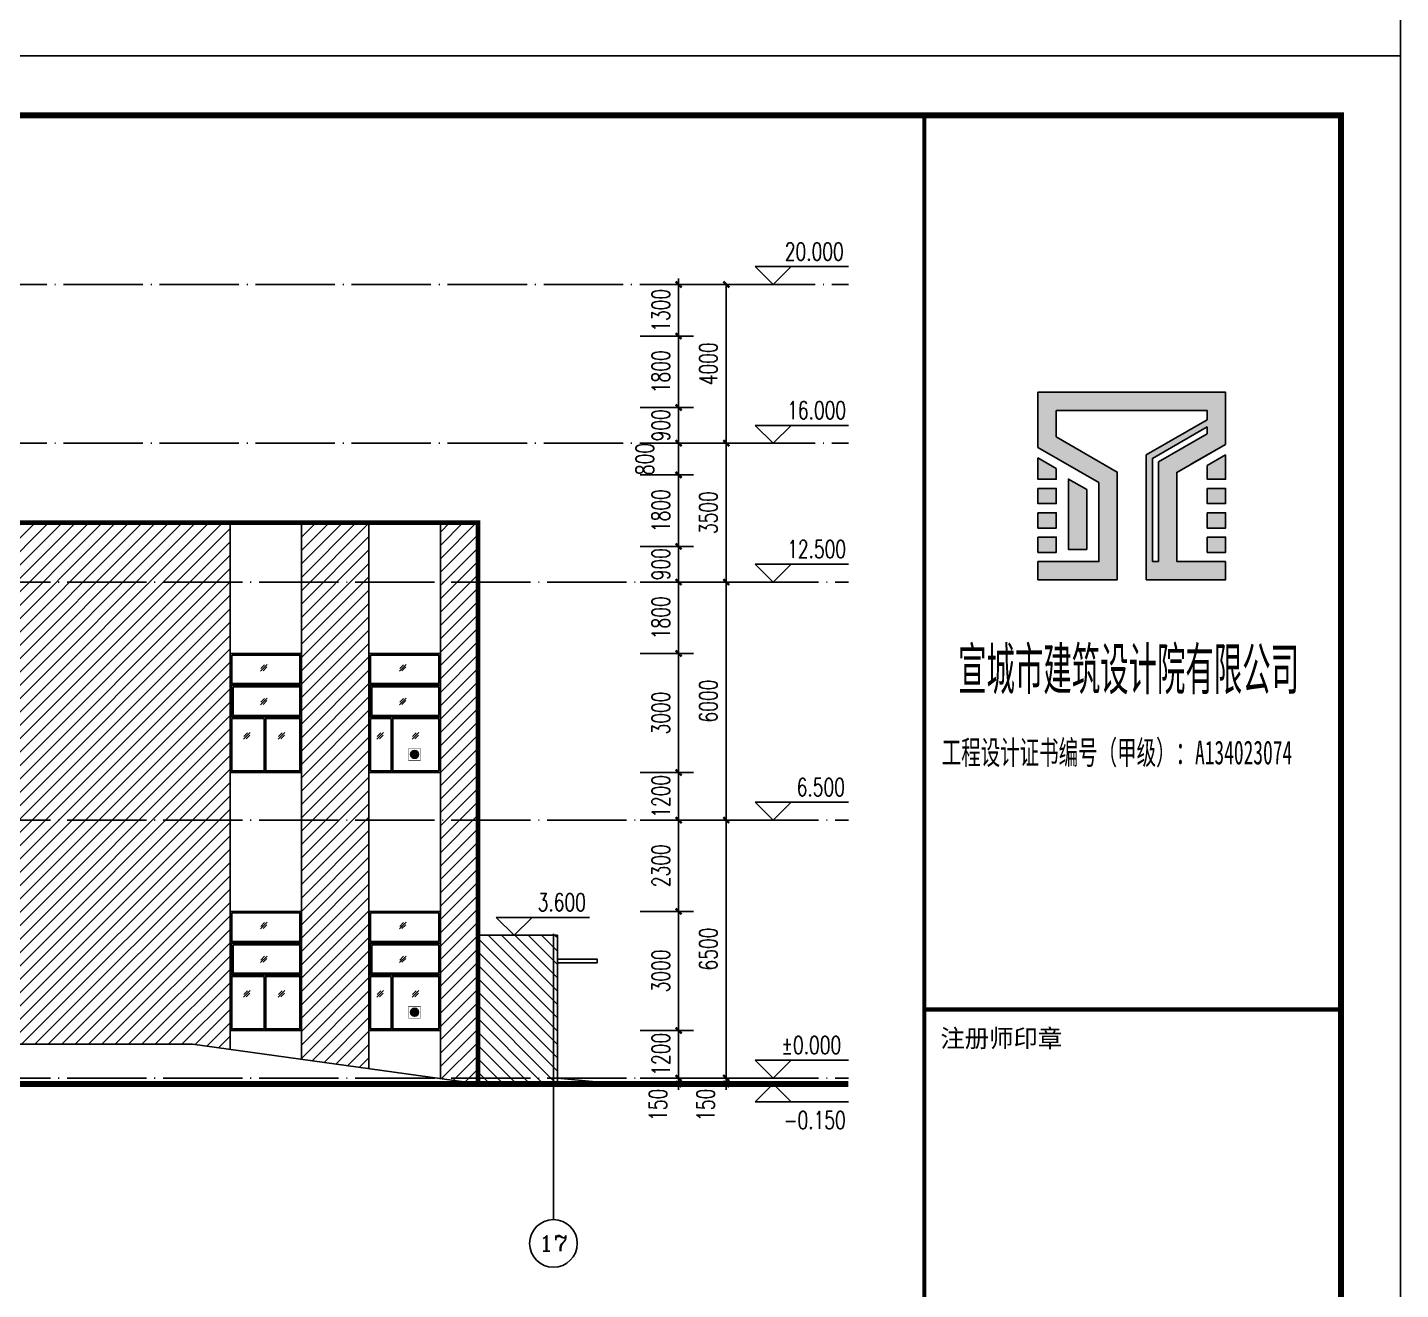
# Model space of a CAD drawing. Extents: x -4747 to 1060961, y -766984 to 396631.
# Drawn here: x 565665 to 600271, y -237760 to -205952 of the extents above; entities that cross this region are included whole.
import ezdxf
from ezdxf.enums import TextEntityAlignment as Align

# ---------------------------------------------------------------- set-up
doc = ezdxf.new("R2010")
doc.units = 0
doc.header["$LTSCALE"] = 1000
doc.header["$MEASUREMENT"] = 0
doc.linetypes.add('DOTE', pattern=[2.42, 2, -0.2, 0.02, -0.2])
doc.layers.get('0').update_dxf_attribs({"linetype": 'CONTINUOUS'})
doc.layers.get('DEFPOINTS').update_dxf_attribs({"linetype": 'CONTINUOUS'})
for name, color, linetype in [('AXIS', 3, 'CONTINUOUS'), ('AXIS_TEXT', 7, 'CONTINUOUS'), ('BZ_标准图框', 7, 'CONTINUOUS'), ('DIM_ELEV', 3, 'CONTINUOUS'), ('DIM_SYMB', 3, 'CONTINUOUS'), ('DOTE', 1, 'DOTE'), ('PUB_DIM', 3, 'CONTINUOUS'), ('PUB_TEXT', 7, 'CONTINUOUS'), ('PUB_TITLE', 4, 'CONTINUOUS'), ('剖面填充', 147, 'CONTINUOUS'), ('屋面', 4, 'CONTINUOUS'), ('投影', 8, 'CONTINUOUS'), ('窗户', 140, 'CONTINUOUS'), ('立面图', 41, 'CONTINUOUS'), ('立面轮廓线', 3, 'CONTINUOUS')]:
    doc.layers.add(name, color=color, linetype=linetype)
doc.styles.add('_TCH_AXIS', font='COMPLEX', dxfattribs={"bigfont": 'GBCBIG'})
doc.styles.add('_TCH_DIM', font='SIMPLEX', dxfattribs={"bigfont": 'GBCBIG'})
doc.styles.add('DIM_FONT', font='SIMPLEX', dxfattribs={"width": 0.7, "bigfont": 'GBCBIG'})
doc.styles.add('HT', font='simhei.ttf')
doc.dimstyles.new('DIMN150', dxfattribs={"dimscale": 1.5, "dimtxt": 300, "dimasz": 100, "dimexe": 250, "dimexo": 300, "dimgap": 150, "dimtad": 1, "dimdec": 0, "dimzin": 0, "dimtxsty": 'DIM_FONT', "dimblk": 'ARCHTICK', "dimcen": 0.09, "dimclrt": 7, "dimazin": 3, "dimtfac": 1, "dimtdec": 0, "dimtix": 1, "dimtmove": 0, "dimatfit": 3, "dimtolj": 1, "dimtzin": 0})
pattern_1 = [(135, (1452414.4, -126018.8), (168.3798, 168.3798), [])]

# ---------------------------------------------------------------- blocks, each defined once
blk = doc.blocks.new('_ARCHTICK')
at = {"color": 0, "linetype": 'BYBLOCK', "const_width": 0.4}
blk.add_lwpolyline([(-0.5, -0.5), (0.5, 0.5)], dxfattribs=at)
blk = doc.blocks.new('*D149')
at = {"layer": 'DEFPOINTS', "color": 0}
for p in [(580659, -232430), (582076, -232430), (580659, -232580)]:
    blk.add_point(p, dxfattribs=at)
at = {"layer": 'PUB_DIM', "color": 0}
for p, q in [((581109, -232430), (582451, -232430)), ((582076, -232430), (582076, -232280)), ((582076, -232580), (582076, -232430)), ((581109, -232580), (582451, -232580)), ((582076, -232580), (582076, -232730))]:
    blk.add_line(p, q, dxfattribs=at)
at = {"layer": 'PUB_DIM', "color": 0, "xscale": 150, "yscale": 150, "zscale": 150}
for p, rotation in [((582076, -232430), 270), ((582076, -232580), 90)]:
    blk.add_blockref('_ARCHTICK', p, dxfattribs=dict(at, rotation=rotation))
at = {"layer": 'PUB_DIM', "color": 7, "insert": (581558, -233105), "char_height": 450, "attachment_point": 5, "rotation": 90, "style": 'DIM_FONT'}
blk.add_mtext('\\A1;150', dxfattribs=at)
blk = doc.blocks.new('*D150')
at = {"layer": 'DEFPOINTS', "color": 0}
for p in [(580659, -231230), (582076, -231230), (580659, -232430)]:
    blk.add_point(p, dxfattribs=at)
at = {"layer": 'PUB_DIM', "color": 0}
for p, q in [((582076, -231230), (582076, -231080)), ((581109, -231230), (582451, -231230)), ((582076, -232430), (582076, -231230)), ((581109, -232430), (582451, -232430)), ((582076, -232430), (582076, -232580))]:
    blk.add_line(p, q, dxfattribs=at)
at = {"layer": 'PUB_DIM', "color": 0, "xscale": 150, "yscale": 150, "zscale": 150}
for p, rotation in [((582076, -231230), 270), ((582076, -232430), 90)]:
    blk.add_blockref('_ARCHTICK', p, dxfattribs=dict(at, rotation=rotation))
at = {"layer": 'PUB_DIM', "color": 7, "insert": (581626, -231830), "char_height": 450, "attachment_point": 5, "rotation": 90, "style": 'DIM_FONT'}
blk.add_mtext('\\A1;1200', dxfattribs=at)
blk = doc.blocks.new('*D151')
at = {"layer": 'DEFPOINTS', "color": 0}
for p in [(580659, -228230), (582076, -228230), (580659, -231230)]:
    blk.add_point(p, dxfattribs=at)
at = {"layer": 'PUB_DIM', "color": 0}
for p, q in [((581109, -228230), (582451, -228230)), ((582076, -231230), (582076, -228230)), ((581109, -231230), (582451, -231230))]:
    blk.add_line(p, q, dxfattribs=at)
at = {"layer": 'PUB_DIM', "color": 0, "xscale": 150, "yscale": 150, "zscale": 150}
for p, rotation in [((582076, -228230), 90), ((582076, -231230), 270)]:
    blk.add_blockref('_ARCHTICK', p, dxfattribs=dict(at, rotation=rotation))
at = {"layer": 'PUB_DIM', "color": 7, "insert": (581626, -229730), "char_height": 450, "attachment_point": 5, "rotation": 90, "style": 'DIM_FONT'}
blk.add_mtext('\\A1;3000', dxfattribs=at)
blk = doc.blocks.new('*D152')
at = {"layer": 'DEFPOINTS', "color": 0}
for p in [(580659, -225930), (582076, -225930), (580659, -228230)]:
    blk.add_point(p, dxfattribs=at)
at = {"layer": 'PUB_DIM', "color": 0}
for p, q in [((581109, -225930), (582451, -225930)), ((582076, -228230), (582076, -225930)), ((581109, -228230), (582451, -228230))]:
    blk.add_line(p, q, dxfattribs=at)
at = {"layer": 'PUB_DIM', "color": 0, "xscale": 150, "yscale": 150, "zscale": 150}
for p, rotation in [((582076, -225930), 90), ((582076, -228230), 270)]:
    blk.add_blockref('_ARCHTICK', p, dxfattribs=dict(at, rotation=rotation))
at = {"layer": 'PUB_DIM', "color": 7, "insert": (581626, -227080), "char_height": 450, "attachment_point": 5, "rotation": 90, "style": 'DIM_FONT'}
blk.add_mtext('\\A1;2300', dxfattribs=at)
blk = doc.blocks.new('*D153')
at = {"layer": 'DEFPOINTS', "color": 0}
for p in [(580659, -224730), (582076, -224730), (580659, -225930)]:
    blk.add_point(p, dxfattribs=at)
at = {"layer": 'PUB_DIM', "color": 0}
for p, q in [((582076, -224730), (582076, -224580)), ((581109, -224730), (582451, -224730)), ((582076, -225930), (582076, -224730)), ((581109, -225930), (582451, -225930)), ((582076, -225930), (582076, -226080))]:
    blk.add_line(p, q, dxfattribs=at)
at = {"layer": 'PUB_DIM', "color": 0, "xscale": 150, "yscale": 150, "zscale": 150}
for p, rotation in [((582076, -224730), 270), ((582076, -225930), 90)]:
    blk.add_blockref('_ARCHTICK', p, dxfattribs=dict(at, rotation=rotation))
at = {"layer": 'PUB_DIM', "color": 7, "insert": (581626, -225330), "char_height": 450, "attachment_point": 5, "rotation": 90, "style": 'DIM_FONT'}
blk.add_mtext('\\A1;1200', dxfattribs=at)
blk = doc.blocks.new('*D154')
at = {"layer": 'DEFPOINTS', "color": 0}
for p in [(580659, -221730), (582076, -221730), (580659, -224730)]:
    blk.add_point(p, dxfattribs=at)
at = {"layer": 'PUB_DIM', "color": 0}
for p, q in [((581109, -221730), (582451, -221730)), ((582076, -224730), (582076, -221730)), ((581109, -224730), (582451, -224730))]:
    blk.add_line(p, q, dxfattribs=at)
at = {"layer": 'PUB_DIM', "color": 0, "xscale": 150, "yscale": 150, "zscale": 150}
for p, rotation in [((582076, -221730), 90), ((582076, -224730), 270)]:
    blk.add_blockref('_ARCHTICK', p, dxfattribs=dict(at, rotation=rotation))
at = {"layer": 'PUB_DIM', "color": 7, "insert": (581626, -223230), "char_height": 450, "attachment_point": 5, "rotation": 90, "style": 'DIM_FONT'}
blk.add_mtext('\\A1;3000', dxfattribs=at)
blk = doc.blocks.new('*D155')
at = {"layer": 'DEFPOINTS', "color": 0}
for p in [(580659, -219930), (582076, -219930), (580659, -221730)]:
    blk.add_point(p, dxfattribs=at)
at = {"layer": 'PUB_DIM', "color": 0}
for p, q in [((581109, -219930), (582451, -219930)), ((582076, -221730), (582076, -219930)), ((581109, -221730), (582451, -221730))]:
    blk.add_line(p, q, dxfattribs=at)
at = {"layer": 'PUB_DIM', "color": 0, "xscale": 150, "yscale": 150, "zscale": 150}
for p, rotation in [((582076, -219930), 90), ((582076, -221730), 270)]:
    blk.add_blockref('_ARCHTICK', p, dxfattribs=dict(at, rotation=rotation))
at = {"layer": 'PUB_DIM', "color": 7, "insert": (581626, -220830), "char_height": 450, "attachment_point": 5, "rotation": 90, "style": 'DIM_FONT'}
blk.add_mtext('\\A1;1800', dxfattribs=at)
blk = doc.blocks.new('*D156')
at = {"layer": 'DEFPOINTS', "color": 0}
for p in [(580659, -219030), (582076, -219030), (580659, -219930)]:
    blk.add_point(p, dxfattribs=at)
at = {"layer": 'PUB_DIM', "color": 0}
for p, q in [((581109, -219030), (582451, -219030)), ((582076, -219030), (582076, -218880)), ((582076, -219930), (582076, -219030)), ((581109, -219930), (582451, -219930)), ((582076, -219930), (582076, -220080))]:
    blk.add_line(p, q, dxfattribs=at)
at = {"layer": 'PUB_DIM', "color": 0, "xscale": 150, "yscale": 150, "zscale": 150}
for p, rotation in [((582076, -219030), 270), ((582076, -219930), 90)]:
    blk.add_blockref('_ARCHTICK', p, dxfattribs=dict(at, rotation=rotation))
at = {"layer": 'PUB_DIM', "color": 7, "insert": (581626, -219480), "char_height": 450, "attachment_point": 5, "rotation": 90, "style": 'DIM_FONT'}
blk.add_mtext('\\A1;900', dxfattribs=at)
blk = doc.blocks.new('*D157')
at = {"layer": 'DEFPOINTS', "color": 0}
for p in [(580659, -217230), (582076, -217230), (580659, -219030)]:
    blk.add_point(p, dxfattribs=at)
at = {"layer": 'PUB_DIM', "color": 0}
for p, q in [((581109, -217230), (582451, -217230)), ((582076, -219030), (582076, -217230)), ((581109, -219030), (582451, -219030))]:
    blk.add_line(p, q, dxfattribs=at)
at = {"layer": 'PUB_DIM', "color": 0, "xscale": 150, "yscale": 150, "zscale": 150}
for p, rotation in [((582076, -217230), 90), ((582076, -219030), 270)]:
    blk.add_blockref('_ARCHTICK', p, dxfattribs=dict(at, rotation=rotation))
at = {"layer": 'PUB_DIM', "color": 7, "insert": (581626, -218130), "char_height": 450, "attachment_point": 5, "rotation": 90, "style": 'DIM_FONT'}
blk.add_mtext('\\A1;1800', dxfattribs=at)
blk = doc.blocks.new('*D158')
at = {"layer": 'DEFPOINTS', "color": 0}
for p in [(580659, -216430), (582076, -216430), (580659, -217230)]:
    blk.add_point(p, dxfattribs=at)
at = {"layer": 'PUB_DIM', "color": 0}
for p, q in [((581109, -216430), (582451, -216430)), ((582076, -217230), (582076, -216430)), ((581109, -217230), (582451, -217230))]:
    blk.add_line(p, q, dxfattribs=at)
at = {"layer": 'PUB_DIM', "color": 0, "xscale": 150, "yscale": 150, "zscale": 150}
for p, rotation in [((582076, -216430), 90), ((582076, -217230), 270)]:
    blk.add_blockref('_ARCHTICK', p, dxfattribs=dict(at, rotation=rotation))
at = {"layer": 'PUB_DIM', "color": 7, "insert": (581225, -216830), "char_height": 450, "attachment_point": 5, "rotation": 90, "style": 'DIM_FONT'}
blk.add_mtext('\\A1;800', dxfattribs=at)
blk = doc.blocks.new('*D159')
at = {"layer": 'DEFPOINTS', "color": 0}
for p in [(580659, -215530), (582076, -215530), (580659, -216430)]:
    blk.add_point(p, dxfattribs=at)
at = {"layer": 'PUB_DIM', "color": 0}
for p, q in [((581109, -215530), (582451, -215530)), ((582076, -215530), (582076, -215380)), ((582076, -216430), (582076, -215530)), ((581109, -216430), (582451, -216430)), ((582076, -216430), (582076, -216580))]:
    blk.add_line(p, q, dxfattribs=at)
at = {"layer": 'PUB_DIM', "color": 0, "xscale": 150, "yscale": 150, "zscale": 150}
for p, rotation in [((582076, -215530), 270), ((582076, -216430), 90)]:
    blk.add_blockref('_ARCHTICK', p, dxfattribs=dict(at, rotation=rotation))
at = {"layer": 'PUB_DIM', "color": 7, "insert": (581626, -215980), "char_height": 450, "attachment_point": 5, "rotation": 90, "style": 'DIM_FONT'}
blk.add_mtext('\\A1;900', dxfattribs=at)
blk = doc.blocks.new('*D160')
at = {"layer": 'DEFPOINTS', "color": 0}
for p in [(580659, -213730), (582076, -213730), (580659, -215530)]:
    blk.add_point(p, dxfattribs=at)
at = {"layer": 'PUB_DIM', "color": 0}
for p, q in [((581109, -213730), (582451, -213730)), ((582076, -215530), (582076, -213730)), ((581109, -215530), (582451, -215530))]:
    blk.add_line(p, q, dxfattribs=at)
at = {"layer": 'PUB_DIM', "color": 0, "xscale": 150, "yscale": 150, "zscale": 150}
for p, rotation in [((582076, -213730), 90), ((582076, -215530), 270)]:
    blk.add_blockref('_ARCHTICK', p, dxfattribs=dict(at, rotation=rotation))
at = {"layer": 'PUB_DIM', "color": 7, "insert": (581626, -214630), "char_height": 450, "attachment_point": 5, "rotation": 90, "style": 'DIM_FONT'}
blk.add_mtext('\\A1;1800', dxfattribs=at)
blk = doc.blocks.new('*D161')
at = {"layer": 'DEFPOINTS', "color": 0}
for p in [(580659, -212430), (582076, -212430), (580659, -213730)]:
    blk.add_point(p, dxfattribs=at)
at = {"layer": 'PUB_DIM', "color": 0}
for p, q in [((581109, -212430), (582451, -212430)), ((582076, -212430), (582076, -212280)), ((582076, -213730), (582076, -212430)), ((581109, -213730), (582451, -213730)), ((582076, -213730), (582076, -213880))]:
    blk.add_line(p, q, dxfattribs=at)
at = {"layer": 'PUB_DIM', "color": 0, "xscale": 150, "yscale": 150, "zscale": 150}
for p, rotation in [((582076, -212430), 270), ((582076, -213730), 90)]:
    blk.add_blockref('_ARCHTICK', p, dxfattribs=dict(at, rotation=rotation))
at = {"layer": 'PUB_DIM', "color": 7, "insert": (581626, -213080), "char_height": 450, "attachment_point": 5, "rotation": 90, "style": 'DIM_FONT'}
blk.add_mtext('\\A1;1300', dxfattribs=at)
blk = doc.blocks.new('*D162')
at = {"layer": 'DEFPOINTS', "color": 0}
for p in [(580659, -232430), (583276, -232430), (580659, -232580)]:
    blk.add_point(p, dxfattribs=at)
at = {"layer": 'PUB_DIM', "color": 0}
for p, q in [((581109, -232430), (583651, -232430)), ((583276, -232430), (583276, -232280)), ((583276, -232580), (583276, -232430)), ((581109, -232580), (583651, -232580)), ((583276, -232580), (583276, -232730))]:
    blk.add_line(p, q, dxfattribs=at)
at = {"layer": 'PUB_DIM', "color": 0, "xscale": 150, "yscale": 150, "zscale": 150}
for p, rotation in [((583276, -232430), 270), ((583276, -232580), 90)]:
    blk.add_blockref('_ARCHTICK', p, dxfattribs=dict(at, rotation=rotation))
at = {"layer": 'PUB_DIM', "color": 7, "insert": (582758, -233105), "char_height": 450, "attachment_point": 5, "rotation": 90, "style": 'DIM_FONT'}
blk.add_mtext('\\A1;150', dxfattribs=at)
blk = doc.blocks.new('*D163')
at = {"layer": 'DEFPOINTS', "color": 0}
for p in [(580659, -225930), (583276, -225930), (580659, -232430)]:
    blk.add_point(p, dxfattribs=at)
at = {"layer": 'PUB_DIM', "color": 0}
for p, q in [((581109, -225930), (583651, -225930)), ((583276, -232430), (583276, -225930)), ((581109, -232430), (583651, -232430))]:
    blk.add_line(p, q, dxfattribs=at)
at = {"layer": 'PUB_DIM', "color": 0, "xscale": 150, "yscale": 150, "zscale": 150}
for p, rotation in [((583276, -225930), 90), ((583276, -232430), 270)]:
    blk.add_blockref('_ARCHTICK', p, dxfattribs=dict(at, rotation=rotation))
at = {"layer": 'PUB_DIM', "color": 7, "insert": (582826, -229180), "char_height": 450, "attachment_point": 5, "rotation": 90, "style": 'DIM_FONT'}
blk.add_mtext('\\A1;6500', dxfattribs=at)
blk = doc.blocks.new('*D164')
at = {"layer": 'DEFPOINTS', "color": 0}
for p in [(580659, -219930), (583276, -219930), (580659, -225930)]:
    blk.add_point(p, dxfattribs=at)
at = {"layer": 'PUB_DIM', "color": 0}
for p, q in [((581109, -219930), (583651, -219930)), ((583276, -225930), (583276, -219930)), ((581109, -225930), (583651, -225930))]:
    blk.add_line(p, q, dxfattribs=at)
at = {"layer": 'PUB_DIM', "color": 0, "xscale": 150, "yscale": 150, "zscale": 150}
for p, rotation in [((583276, -219930), 90), ((583276, -225930), 270)]:
    blk.add_blockref('_ARCHTICK', p, dxfattribs=dict(at, rotation=rotation))
at = {"layer": 'PUB_DIM', "color": 7, "insert": (582826, -222930), "char_height": 450, "attachment_point": 5, "rotation": 90, "style": 'DIM_FONT'}
blk.add_mtext('\\A1;6000', dxfattribs=at)
blk = doc.blocks.new('*D165')
at = {"layer": 'DEFPOINTS', "color": 0}
for p in [(580659, -216430), (583276, -216430), (580659, -219930)]:
    blk.add_point(p, dxfattribs=at)
at = {"layer": 'PUB_DIM', "color": 0}
for p, q in [((581109, -216430), (583651, -216430)), ((583276, -219930), (583276, -216430)), ((581109, -219930), (583651, -219930))]:
    blk.add_line(p, q, dxfattribs=at)
at = {"layer": 'PUB_DIM', "color": 0, "xscale": 150, "yscale": 150, "zscale": 150}
for p, rotation in [((583276, -216430), 90), ((583276, -219930), 270)]:
    blk.add_blockref('_ARCHTICK', p, dxfattribs=dict(at, rotation=rotation))
at = {"layer": 'PUB_DIM', "color": 7, "insert": (582826, -218180), "char_height": 450, "attachment_point": 5, "rotation": 90, "style": 'DIM_FONT'}
blk.add_mtext('\\A1;3500', dxfattribs=at)
blk = doc.blocks.new('*D166')
at = {"layer": 'DEFPOINTS', "color": 0}
for p in [(580659, -212430), (583276, -212430), (580659, -216430)]:
    blk.add_point(p, dxfattribs=at)
at = {"layer": 'PUB_DIM', "color": 0}
for p, q in [((581109, -212430), (583651, -212430)), ((583276, -216430), (583276, -212430)), ((581109, -216430), (583651, -216430))]:
    blk.add_line(p, q, dxfattribs=at)
at = {"layer": 'PUB_DIM', "color": 0, "xscale": 150, "yscale": 150, "zscale": 150}
for p, rotation in [((583276, -212430), 90), ((583276, -216430), 270)]:
    blk.add_blockref('_ARCHTICK', p, dxfattribs=dict(at, rotation=rotation))
at = {"layer": 'PUB_DIM', "color": 7, "insert": (582826, -214430), "char_height": 450, "attachment_point": 5, "rotation": 90, "style": 'DIM_FONT'}
blk.add_mtext('\\A1;4000', dxfattribs=at)

msp = doc.modelspace()

# ---------------------------------------------------------------- hatches: boundary and pattern name
h = msp.add_hatch(color=1)
h.paths.add_polyline_path([(595859.7, -215146.4), (591132.9, -215146.4), (591132.9, -216535.2), (592668.9, -217422), (592668.9, -219412.4), (591593.7, -219412.4), (591132.9, -219412.4), (591132.9, -219873.2), (593129.7, -219873.2), (593129.7, -217156), (591593.7, -216269.2), (591593.7, -215607.2), (595398.9, -215607.2), (595398.9, -215837.6), (593862.9, -216724.4), (593862.9, -219873.2), (595859.7, -219873.2), (595859.7, -219412.4), (595398.9, -219412.4), (594630.9, -219412.4), (594630.9, -217167.8), (595859.7, -216458.4)])
h.paths.add_polyline_path([(595398.9, -216192.4), (594170.1, -216901.8), (594170.1, -219412.4), (594016.5, -219412.4), (594016.5, -216813.1), (595398.9, -216015)], flags=16)
h = msp.add_hatch(color=1)
h.paths.add_polyline_path([(595859.7, -216724.4), (595398.9, -216990.5), (595398.9, -217338.8), (595859.7, -217338.8)])
h.paths.add_polyline_path([(595398.9, -217569.2), (595398.9, -217953.2), (595859.7, -217953.2), (595859.7, -217569.2)])
h.paths.add_polyline_path([(595398.9, -218183.6), (595398.9, -218567.6), (595859.7, -218567.6), (595859.7, -218183.6)])
h.paths.add_polyline_path([(595859.7, -219182), (595859.7, -218798), (595398.9, -218798), (595398.9, -219182)])
h.paths.add_polyline_path([(592361.7, -217599.4), (591900.9, -217333.3), (591900.9, -219105.2), (592361.7, -219105.2)])
h.paths.add_polyline_path([(591132.9, -216801.2), (591132.9, -217338.8), (591593.7, -217338.8), (591593.7, -217067.3)])
h.paths.add_polyline_path([(591132.9, -217569.2), (591132.9, -217953.2), (591593.7, -217953.2), (591593.7, -217569.2)])
h.paths.add_polyline_path([(591593.7, -218567.6), (591593.7, -218183.6), (591132.9, -218183.6), (591132.9, -218567.6)])
h.paths.add_polyline_path([(591593.7, -218798), (591132.9, -218798), (591132.9, -219182), (591593.7, -219182)])
h = msp.add_hatch(color=1)
edge = h.paths.add_edge_path()
edge.add_arc((575420.8, -224271.9), 100, 0, 360)
h = msp.add_hatch(color=1)
edge = h.paths.add_edge_path()
edge.add_arc((575420.8, -230771.9), 100, 0, 360)
at = {"layer": '剖面填充'}
h = msp.add_hatch(dxfattribs=at)
h.set_pattern_fill('ANSI31', color=256, scale=150, style=0)
h.set_pattern_definition([(45, (-488337.29, -302769.66), (-168.3798, 168.3798), [])])
h.paths.add_polyline_path([(577021.6, -218429.8), (576071.6, -218429.8), (576071.6, -232447.9), (577021.6, -232579.8)])
h.paths.add_polyline_path([(574271.6, -218429.8), (572571.6, -218429.8), (572571.6, -231961.8), (574271.6, -232197.9)])
h.paths.add_polyline_path([(570771.6, -218429.8), (564971.6, -218429.8), (564971.6, -228729.8), (565271.6, -228729.8), (565271.6, -228829.8), (564971.6, -228829.8), (564971.6, -231579.8), (569821.6, -231579.8), (570771.6, -231711.8)])
h = msp.add_hatch(dxfattribs=at)
h.set_pattern_fill('ANSI31', color=256, scale=150, style=0)
h.set_pattern_definition(pattern_1)
h.paths.add_polyline_path([(579021.6, -232429.8), (577021.6, -232429.8), (577021.6, -228829.8), (579021.6, -228829.8)])
h = msp.add_hatch(dxfattribs=at)
h.set_pattern_fill('ANSI31', color=256, scale=150, style=0)
h.set_pattern_definition(pattern_1)
h.paths.add_polyline_path([(577021.6, -232429.8), (578921.6, -232429.8), (578921.6, -232579.8), (577021.6, -232579.8)])
h.paths.add_polyline_path([(578921.6, -232429.8), (579021.6, -232429.8), (579021.6, -232579.8), (578921.6, -232579.8)])

# ---------------------------------------------------------------- linework, layer by layer
for points in [[(594630.9, -219412.4), (594630.9, -217167.8), (595859.7, -216458.4), (595859.7, -215146.4), (591132.9, -215146.4), (591132.9, -216535.2), (592668.9, -217422), (592668.9, -219412.4), (591593.7, -219412.4)], [(591132.9, -219412.4), (591132.9, -219873.2), (593129.7, -219873.2), (593129.7, -217156), (591593.7, -216269.2), (591593.7, -215607.2), (595398.9, -215607.2), (595398.9, -215837.6), (593862.9, -216724.4), (593862.9, -219873.2), (595859.7, -219873.2), (595859.7, -219412.4)], [(595398.9, -216015), (594016.5, -216813.1), (594016.5, -219412.4)], [(595398.9, -216192.4), (594170.1, -216901.8), (594170.1, -219412.4)], [(595398.9, -216015), (595398.9, -216192.4)], [(595859.7, -216458.4), (595004.8, -216951.9)], [(591132.9, -216801.2), (591132.9, -217338.8), (591593.7, -217338.8), (591593.7, -217067.3)], [(591132.9, -216801.2), (591593.7, -217067.3)], [(595398.9, -216990.5), (595398.9, -217338.8), (595859.7, -217338.8), (595859.7, -216724.4)], [(595859.7, -216724.4), (595398.9, -216990.5)], [(591132.9, -219412.4), (591593.7, -219412.4)], [(594170.1, -219412.4), (594016.5, -219412.4)], [(595398.9, -219412.4), (594630.9, -219412.4)], [(595398.9, -219412.4), (595859.7, -219412.4)]]:
    msp.add_lwpolyline(points)
for points in [[(591132.9, -217569.2), (591132.9, -217953.2), (591593.7, -217953.2), (591593.7, -217569.2)], [(592361.7, -217599.4), (591900.9, -217333.3), (591900.9, -219105.2), (592361.7, -219105.2)], [(595398.9, -217569.2), (595398.9, -217953.2), (595859.7, -217953.2), (595859.7, -217569.2)], [(591132.9, -218183.6), (591132.9, -218567.6), (591593.7, -218567.6), (591593.7, -218183.6)], [(595398.9, -218183.6), (595398.9, -218567.6), (595859.7, -218567.6), (595859.7, -218183.6)], [(591132.9, -218798), (591132.9, -219182), (591593.7, -219182), (591593.7, -218798)], [(595398.9, -218798), (595398.9, -219182), (595859.7, -219182), (595859.7, -218798)]]:
    msp.add_lwpolyline(points, close=True)
at = {"color": 1, "const_width": 10, "elevation": 0}
for points in [[(575270.8, -224421.9), (575570.8, -224421.9), (575570.8, -224121.9), (575270.8, -224121.9)], [(575270.8, -230921.9), (575570.8, -230921.9), (575570.8, -230621.9), (575270.8, -230621.9)]]:
    msp.add_lwpolyline(points, close=True, dxfattribs=at)
at = {"color": 1}
for centre in [(575420.8, -224271.9), (575420.8, -230771.9)]:
    msp.add_circle(centre, 100, dxfattribs=at)
at = {"layer": 'AXIS'}
msp.add_line((578921.6, -228797.8), (578921.6, -235997.8), dxfattribs=at)
msp.add_circle((578921.6, -236597.8), 600, dxfattribs=at)
at = {"layer": 'BZ_标准图框', "const_width": 105}
for points in [[(588270.8, -331314.3), (588270.8, -208164.3)], [(588270.8, -230701.6), (598770.8, -230701.6)]]:
    msp.add_lwpolyline(points, dxfattribs=at)
at = {"layer": 'DIM_ELEV'}
for p, q in [((584459, -212429.8), (584009, -211979.8)), ((584009, -211979.8), (586356.5, -211979.8)), ((584459, -212429.8), (584909, -211979.8)), ((584459, -216429.8), (584009, -215979.8)), ((584009, -215979.8), (586356.5, -215979.8)), ((584459, -216429.8), (584909, -215979.8)), ((584459, -219929.8), (584009, -219479.8)), ((584009, -219479.8), (586356.5, -219479.8)), ((584459, -219929.8), (584909, -219479.8)), ((584459, -225929.8), (584009, -225479.8)), ((584009, -225479.8), (586356.5, -225479.8)), ((584459, -225929.8), (584909, -225479.8)), ((577931.5, -228829.8), (577481.5, -228379.8)), ((577481.5, -228379.8), (579829, -228379.8)), ((577931.5, -228829.8), (578381.5, -228379.8)), ((584459, -232429.8), (584009, -231979.8)), ((584009, -231979.8), (586356.5, -231979.8)), ((584459, -232429.8), (584909, -231979.8)), ((584459, -232579.8), (584009, -233029.8)), ((584459, -232579.8), (584909, -233029.8)), ((584009, -233029.8), (586356.5, -233029.8))]:
    msp.add_line(p, q, dxfattribs=at)
at = {"layer": 'DIM_SYMB'}
for points in [[(571046.2, -224033.3, 0, 0, 0), (571233.2, -224033.3, 40, 0, 0), (571383.2, -224033.3, 0, 0, 0)], [(572236.2, -224033.3, 0, 0, 0), (572049.2, -224033.3, 40, 0, 0), (571899.2, -224033.3, 0, 0, 0)], [(574405.5, -224033.3, 0, 0, 0), (574592.5, -224033.3, 40, 0, 0), (574742.5, -224033.3, 0, 0, 0)], [(575613.6, -224033.3, 0, 0, 0), (575426.6, -224033.3, 40, 0, 0), (575276.6, -224033.3, 0, 0, 0)], [(571046.2, -230533.3, 0, 0, 0), (571233.2, -230533.3, 40, 0, 0), (571383.2, -230533.3, 0, 0, 0)], [(572236.2, -230533.3, 0, 0, 0), (572049.2, -230533.3, 40, 0, 0), (571899.2, -230533.3, 0, 0, 0)], [(574405.5, -230533.3, 0, 0, 0), (574592.5, -230533.3, 40, 0, 0), (574742.5, -230533.3, 0, 0, 0)], [(575613.6, -230533.3, 0, 0, 0), (575426.6, -230533.3, 40, 0, 0), (575276.6, -230533.3, 0, 0, 0)]]:
    msp.add_lwpolyline(points, format="xyseb", dxfattribs=at)
at = {"layer": 'DOTE'}
for points in [[(547215, -212429.8), (586356.5, -212429.8)], [(547215, -216429.8), (586356.5, -216429.8)], [(469861.5, -219929.8), (586356.5, -219929.8)], [(469861.5, -225929.8), (586356.5, -225929.8)], [(469861.5, -232429.8), (586356.5, -232429.8)]]:
    msp.add_lwpolyline(points, dxfattribs=at)
at = {"layer": 'PUB_TITLE'}
for points in [[(421920.8, -206664.3), (600270.8, -206664.3), (600270.8, -80514.3), (421920.8, -80514.3)], [(421920.8, -332814.3), (600270.8, -332814.3), (600270.8, -206664.3), (421920.8, -206664.3)]]:
    msp.add_lwpolyline(points, close=True, dxfattribs=at)
at = {"layer": 'PUB_TITLE', "const_width": 150}
msp.add_lwpolyline([(425670.8, -331314.3), (598770.8, -331314.3), (598770.8, -208164.3), (425670.8, -208164.3)], close=True, dxfattribs=at)
at = {"layer": '屋面', "const_width": 150}
msp.add_lwpolyline([(469861.5, -232579.8), (586356.5, -232579.8)], dxfattribs=at)
at = {"layer": '投影'}
for points in [[(577021.6, -228829.8), (579021.6, -228829.8), (579021.6, -232579.8)], [(579021.6, -229429.8), (580021.6, -229429.8), (580021.6, -229529.8), (579021.6, -229529.8)], [(579021.6, -232429.8), (580521.6, -232579.8)]]:
    msp.add_lwpolyline(points, dxfattribs=at)
at = {"layer": '窗户'}
for points in [[(570771.6, -221729.8), (572571.6, -221729.8), (572571.6, -224729.8), (570771.6, -224729.8)], [(570771.6, -221729.8), (572571.6, -221729.8), (572571.6, -222529.8), (570771.6, -222529.8)], [(570811.6, -221769.8), (572531.6, -221769.8), (572531.6, -222489.8), (570811.6, -222489.8)], [(574271.6, -221729.8), (576071.6, -221729.8), (576071.6, -224729.8), (574271.6, -224729.8)], [(574271.6, -221729.8), (576071.6, -221729.8), (576071.6, -222529.8), (574271.6, -222529.8)], [(574311.6, -221769.8), (576031.6, -221769.8), (576031.6, -222489.8), (574311.6, -222489.8)], [(570807.9, -222529.8), (572571.6, -222529.8), (572571.6, -223329.8), (570807.9, -223329.8)], [(570847.9, -222569.8), (572531.6, -222569.8), (572531.6, -223289.8), (570847.9, -223289.8)], [(574307.9, -222529.8), (576071.6, -222529.8), (576071.6, -223329.8), (574307.9, -223329.8)], [(574347.9, -222569.8), (576031.6, -222569.8), (576031.6, -223289.8), (574347.9, -223289.8)], [(571671.6, -223329.8), (570771.6, -223329.8), (570771.6, -224729.8), (571671.6, -224729.8)], [(571631.6, -223369.8), (570811.6, -223369.8), (570811.6, -224689.8), (571631.6, -224689.8)], [(571671.6, -223329.8), (572571.6, -223329.8), (572571.6, -224729.8), (571671.6, -224729.8)], [(574871.6, -223329.8), (574271.6, -223329.8), (574271.6, -224729.8), (574871.6, -224729.8)], [(574831.6, -223369.8), (574311.6, -223369.8), (574311.6, -224689.8), (574831.6, -224689.8)], [(574871.6, -223329.8), (576071.6, -223329.8), (576071.6, -224729.8), (574871.6, -224729.8)], [(570771.6, -228229.8), (572571.6, -228229.8), (572571.6, -231229.8), (570771.6, -231229.8)], [(570771.6, -228229.8), (572571.6, -228229.8), (572571.6, -229029.8), (570771.6, -229029.8)], [(570811.6, -228269.8), (572531.6, -228269.8), (572531.6, -228989.8), (570811.6, -228989.8)], [(574271.6, -228229.8), (576071.6, -228229.8), (576071.6, -231229.8), (574271.6, -231229.8)], [(574271.6, -228229.8), (576071.6, -228229.8), (576071.6, -229029.8), (574271.6, -229029.8)], [(574311.6, -228269.8), (576031.6, -228269.8), (576031.6, -228989.8), (574311.6, -228989.8)], [(570807.9, -229029.8), (572571.6, -229029.8), (572571.6, -229829.8), (570807.9, -229829.8)], [(570847.9, -229069.8), (572531.6, -229069.8), (572531.6, -229789.8), (570847.9, -229789.8)], [(574307.9, -229029.8), (576071.6, -229029.8), (576071.6, -229829.8), (574307.9, -229829.8)], [(574347.9, -229069.8), (576031.6, -229069.8), (576031.6, -229789.8), (574347.9, -229789.8)], [(571671.6, -229829.8), (570771.6, -229829.8), (570771.6, -231229.8), (571671.6, -231229.8)], [(571631.6, -229869.8), (570811.6, -229869.8), (570811.6, -231189.8), (571631.6, -231189.8)], [(571671.6, -229829.8), (572571.6, -229829.8), (572571.6, -231229.8), (571671.6, -231229.8)], [(574871.6, -229829.8), (574271.6, -229829.8), (574271.6, -231229.8), (574871.6, -231229.8)], [(574831.6, -229869.8), (574311.6, -229869.8), (574311.6, -231189.8), (574831.6, -231189.8)], [(574871.6, -229829.8), (576071.6, -229829.8), (576071.6, -231229.8), (574871.6, -231229.8)]]:
    msp.add_lwpolyline(points, close=True, dxfattribs=at)
for points in [[(571705.2, -222005.1), (571538.5, -222171.8)], [(571641.1, -222012.6), (571546.1, -222107.7)], [(571697.7, -222069.2), (571602.6, -222164.2)], [(575205.2, -222005.1), (575038.5, -222171.8)], [(575141.1, -222012.6), (575046.1, -222107.7)], [(575197.7, -222069.2), (575102.6, -222164.2)], [(570771.6, -222529.8), (572571.6, -222529.8)], [(571705.2, -222854.4), (571538.5, -223021.1)], [(571641.1, -222861.9), (571546.1, -222957)], [(574271.6, -222529.8), (576071.6, -222529.8)], [(575205.2, -222854.4), (575038.5, -223021.1)], [(575141.1, -222861.9), (575046.1, -222957)], [(571697.7, -222918.5), (571602.6, -223013.5)], [(575197.7, -222918.5), (575102.6, -223013.5)], [(570771.6, -223329.8), (572571.6, -223329.8)], [(571671.6, -223369.8), (572531.6, -223369.8), (572531.6, -224689.8), (571671.6, -224689.8)], [(574271.6, -223329.8), (576071.6, -223329.8)], [(574871.6, -223369.8), (576031.6, -223369.8), (576031.6, -224689.8), (574871.6, -224689.8)], [(571277.1, -223723.1), (571110.4, -223889.9)], [(571213, -223730.7), (571117.9, -223825.7)], [(571269.5, -223787.3), (571174.5, -223882.3)], [(572149.7, -223723.1), (571983, -223889.9)], [(572085.6, -223730.7), (571990.6, -223825.7)], [(572142.2, -223787.3), (572047.1, -223882.3)], [(574636.4, -223723.1), (574469.7, -223889.9)], [(574572.3, -223730.7), (574477.2, -223825.7)], [(574628.8, -223787.3), (574533.8, -223882.3)], [(575527.2, -223723.1), (575360.5, -223889.9)], [(575463.1, -223730.7), (575368, -223825.7)], [(575519.6, -223787.3), (575424.6, -223882.3)], [(571705.2, -228505.1), (571538.5, -228671.8)], [(571641.1, -228512.6), (571546.1, -228607.7)], [(571697.7, -228569.2), (571602.6, -228664.2)], [(575205.2, -228505.1), (575038.5, -228671.8)], [(575141.1, -228512.6), (575046.1, -228607.7)], [(575197.7, -228569.2), (575102.6, -228664.2)], [(570771.6, -229029.8), (572571.6, -229029.8)], [(574271.6, -229029.8), (576071.6, -229029.8)], [(571705.2, -229354.4), (571538.5, -229521.1)], [(571641.1, -229361.9), (571546.1, -229457)], [(571697.7, -229418.5), (571602.6, -229513.5)], [(575205.2, -229354.4), (575038.5, -229521.1)], [(575141.1, -229361.9), (575046.1, -229457)], [(575197.7, -229418.5), (575102.6, -229513.5)], [(570771.6, -229829.8), (572571.6, -229829.8)], [(571671.6, -229869.8), (572531.6, -229869.8), (572531.6, -231189.8), (571671.6, -231189.8)], [(574271.6, -229829.8), (576071.6, -229829.8)], [(574871.6, -229869.8), (576031.6, -229869.8), (576031.6, -231189.8), (574871.6, -231189.8)], [(571277.1, -230223.1), (571110.4, -230389.9)], [(571213, -230230.7), (571117.9, -230325.7)], [(571269.5, -230287.3), (571174.5, -230382.3)], [(572149.7, -230223.1), (571983, -230389.9)], [(572085.6, -230230.7), (571990.6, -230325.7)], [(572142.2, -230287.3), (572047.1, -230382.3)], [(574636.4, -230223.1), (574469.7, -230389.9)], [(574572.3, -230230.7), (574477.2, -230325.7)], [(574628.8, -230287.3), (574533.8, -230382.3)], [(575527.2, -230223.1), (575360.5, -230389.9)], [(575463.1, -230230.7), (575368, -230325.7)], [(575519.6, -230287.3), (575424.6, -230382.3)]]:
    msp.add_lwpolyline(points, dxfattribs=at)
at = {"layer": '立面图'}
for points in [[(563021.6, -218429.8), (577021.6, -218429.8)], [(570771.6, -231711.8), (570771.6, -218429.8)], [(570771.6, -231711.8), (570771.6, -218429.8)], [(572571.6, -231961.8), (572571.6, -218429.8)], [(574271.6, -232197.9), (574271.6, -218429.8)], [(576071.6, -232447.9), (576071.6, -218429.8)], [(577021.6, -232579.8), (569821.6, -231579.8), (555821.6, -231579.8)]]:
    msp.add_lwpolyline(points, dxfattribs=at)
at = {"layer": '立面轮廓线', "const_width": 120}
msp.add_lwpolyline([(478521.6, -232579.8), (478521.6, -213929.8), (499721.6, -213929.8), (499721.6, -216329.8), (513721.6, -216329.8), (513721.6, -218429.8), (555821.6, -218429.8), (555821.6, -211829.8), (563021.6, -211829.8), (563021.6, -218429.8), (577021.6, -218429.8), (577021.6, -232579.8)], dxfattribs=at)
at = {"layer": '立面轮廓线'}
msp.add_lwpolyline([(577021.6, -232579.8), (577021.6, -218429.8)], dxfattribs=at)

# ---------------------------------------------------------------- texts
at = {"layer": 'AXIS_TEXT', "style": '_TCH_AXIS', "width": 1.280779}
msp.add_text('17', height=394.42, dxfattribs=at).set_placement((578550.8, -236795), (579292.4, -236795), align=Align.FIT)
at = {"layer": 'BZ_标准图框', "style": 'HT', "width": 0.5}
msp.add_text('宣城市建筑设计院有限公司', height=1050, dxfattribs=at).set_placement((593416, -222642.3), align=Align.CENTER)
at = {"layer": 'BZ_标准图框', "style": 'HT', "width": 0.6}
msp.add_text('工程设计证书编号（甲级）：A134023074', height=600, dxfattribs=at).set_placement((588708, -224524.5))
at = {"layer": 'BZ_标准图框', "style": 'HT'}
msp.add_text('注册师印章', height=450, dxfattribs=at).set_placement((588674.5, -231653.8))
at = {"layer": 'PUB_TEXT', "style": '_TCH_DIM', "width": 0.705882}
for s, p in [('20.000', (584751.5, -211822.3)), ('16.000', (584811.5, -215822.3)), ('12.500', (584811.5, -219322.3)), ('6.500', (585051.5, -225322.3)), ('3.600', (578524, -228222.3)), ('%%P0.000', (584661.5, -231822.3)), ('-0.150', (584721.5, -233712.3))]:
    msp.add_text(s, height=446.25, dxfattribs=at).set_placement(p)

# ---------------------------------------------------------------- dimensions: what is measured, and where the dimension line sits
at = {"layer": 'PUB_DIM'}
for p1, p2, distance, picture, middle in [((580659.5, -213729.8), (580659.5, -212429.8), -1416.4, '*D161', (581625.9, -213079.8)), ((580659.5, -216429.8), (580659.5, -212429.8), -2616.4, '*D166', (582825.9, -214429.8)), ((580659.5, -215529.8), (580659.5, -213729.8), -1416.4, '*D160', (581625.9, -214629.8)), ((580659.5, -216429.8), (580659.5, -215529.8), -1416.4, '*D159', (581625.9, -215979.8)), ((580659.5, -219929.8), (580659.5, -216429.8), -2616.4, '*D165', (582825.9, -218179.8)), ((580659.5, -219029.8), (580659.5, -217229.8), -1416.4, '*D157', (581625.9, -218129.8)), ((580659.5, -219929.8), (580659.5, -219029.8), -1416.4, '*D156', (581625.9, -219479.8)), ((580659.5, -221729.8), (580659.5, -219929.8), -1416.4, '*D155', (581625.9, -220829.8)), ((580659.5, -225929.8), (580659.5, -219929.8), -2616.4, '*D164', (582825.9, -222929.8)), ((580659.5, -224729.8), (580659.5, -221729.8), -1416.4, '*D154', (581625.9, -223229.8)), ((580659.5, -225929.8), (580659.5, -224729.8), -1416.4, '*D153', (581625.9, -225329.8)), ((580659.5, -228229.8), (580659.5, -225929.8), -1416.4, '*D152', (581625.9, -227079.8)), ((580659.5, -232429.8), (580659.5, -225929.8), -2616.4, '*D163', (582825.9, -229179.8)), ((580659.5, -231229.8), (580659.5, -228229.8), -1416.4, '*D151', (581625.9, -229729.8)), ((580659.5, -232429.8), (580659.5, -231229.8), -1416.4, '*D150', (581625.9, -231829.8))]:
    dim = msp.add_aligned_dim(p1=p1, p2=p2, distance=distance, dimstyle='DIMN150', dxfattribs=at)
    dim.commit()
    dim.dimension.update_dxf_attribs({"geometry": picture, "text_midpoint": middle})
for base, p1, p2, picture, middle in [((582075.9, -216429.8), (580659.5, -217229.8), (580659.5, -216429.8), '*D158', (581224.6, -216829.8)), ((582075.9, -232429.8), (580659.5, -232579.8), (580659.5, -232429.8), '*D149', (581558.4, -233104.8)), ((583275.9, -232429.8), (580659.5, -232579.8), (580659.5, -232429.8), '*D162', (582758.4, -233104.8))]:
    dim = msp.add_linear_dim(base=base, p1=p1, p2=p2, angle=90, dimstyle='DIMN150', dxfattribs=at)
    dim.commit()
    dim.dimension.update_dxf_attribs({"geometry": picture, "text_midpoint": middle, "dimtype": 129})

doc.saveas('drawing.dxf')
